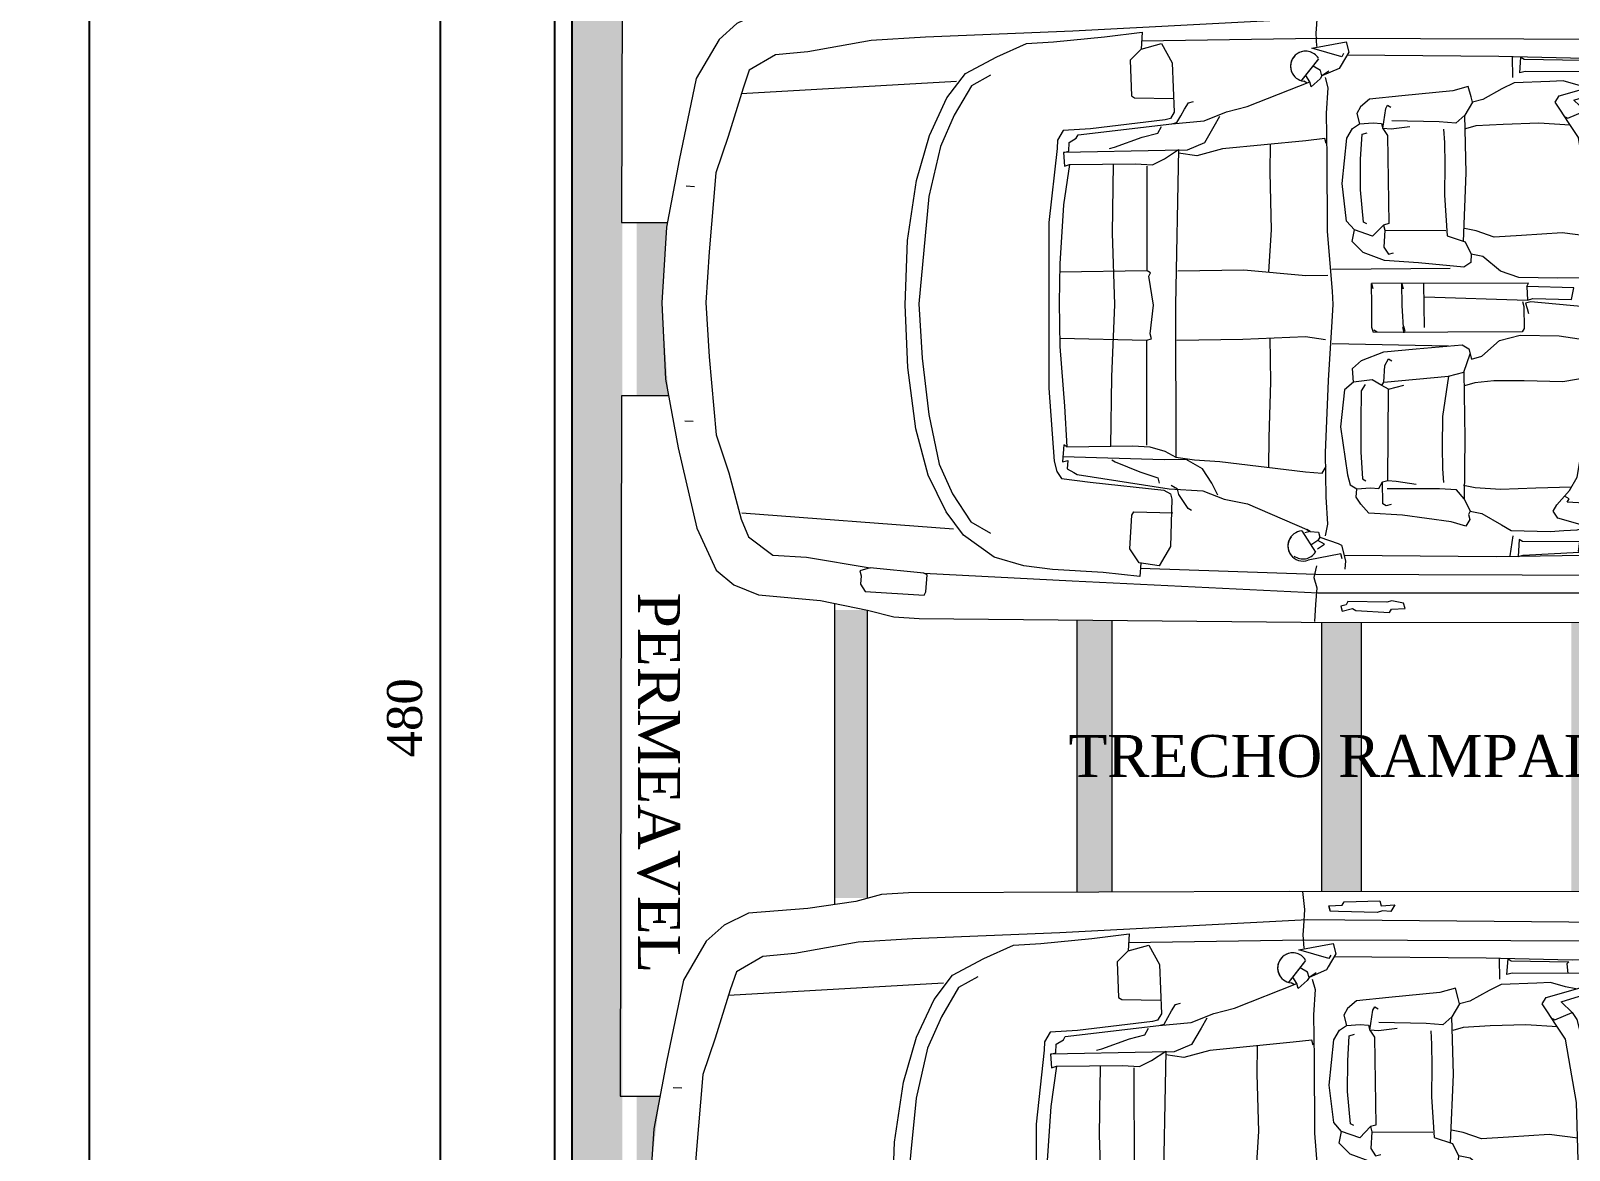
# Model space of a CAD drawing. Header units: centimetres. Extents: x -48696 to 156237, y -5617 to 29024.
# Drawn here: x -21081.8 to -20642.2, y 18879.3 to 19199.1 of the extents above; entities that cross this region are included whole.
import ezdxf

# ---------------------------------------------------------------- set-up
doc = ezdxf.new("R2010")
doc.units = ezdxf.units.CM
doc.layers.add('ACESSORIOS', color=2, linetype='Continuous')
doc.layers.add('Portas-Cotas', color=2, linetype='Continuous')
doc.layers.add('Pisos Externos', color=15, linetype='Continuous', lineweight=9)
doc.layers.add('Vaga', color=184, linetype='Continuous', lineweight=13)
doc.styles.add('Valéria', font='romantic.ttf', dxfattribs={"height": 10})
doc.dimstyles.new('Cota - 50', dxfattribs={"dimtxt": 10, "dimasz": 5, "dimexe": 10, "dimexo": 20, "dimgap": 5, "dimtad": 1, "dimtxsty": 'Valéria', "dimblk": 'DOT', "dimcen": 0, "dimclrd": 12, "dimclre": 12, "dimclrt": 2, "dimazin": 2, "dimtfac": 1, "dimtix": 1, "dimtmove": 0, "dimatfit": 3, "dimldrblk": 'DOT', "dimfxl": 1, "dimarcsym": 0})
pattern_1 = [(270, (-32249.861, 3884.289), (15, -15), [2.25, -0.45, 0.6, -0.45, 2.25, -9]), (270, (-32249.411, 3885.039), (15, -15), [1.5, -1.125, 2.25, -1.125, 1.5, -7.5]), (270, (-32243.411, 3879.789), (15, -15), [1.875, -0.75, 1.875, -10.5]), (270, (-32240.411, 3887.289), (15, -15), [0.75, -1.5, 0.75, -12]), (360, (-32240.411, 3885.789), (15, 15), [1.35, -13.65]), (360, (-32249.411, 3881.289), (15, 15), [1.5, -13.5]), (360, (-32243.411, 3877.539), (15, 15), [1.5, -13.5]), (315, (-32249.561, 3879.339), (15, -8e-15), [1.5, -19.713203]), (45, (-32249.561, 3883.239), (8e-15, 15), [1.5, -19.713203]), (333.43495, (-32249.486, 3879.789), (15, -8e-10), [1.5, -32.04102]), (345.963757, (-32249.411, 3880.539), (15, -5e-10), [1.5, -60.346584]), (345.963757, (-32243.411, 3876.789), (15, -5e-10), [1.2, -60.646584]), (345.963757, (-32240.411, 3885.489), (15, -5e-10), [1.05, -60.796584]), (14.036243, (-32249.411, 3882.039), (15, 5e-10), [1.5, -60.346584]), (14.036243, (-32243.411, 3878.289), (15, 5e-10), [1.2, -60.646584]), (14.036243, (-32240.411, 3886.089), (15, 5e-10), [1.05, -60.796584]), (26.56505, (-32249.486, 3882.789), (15, 6e-09), [1.5, -32.041002])]

# ---------------------------------------------------------------- blocks, each defined once
blk = doc.blocks.new('Audi A4 Cab dessus')
at = {"color": 0, "linetype": 'Continuous', "flags": 128}
for points in [[(0.841, -0.23), (0.8417, 0.7715), (0.838, 1.7799), (0.8336, 1.8519), (0.8155, 1.9203), (0.7966, 2.0469), (0.7841, 2.2046), (0.7524, 2.2693), (0.7105, 2.3167), (0.6068, 2.377), (0.3901, 2.4221), (0.2129, 2.4556), (0.0121, 2.4683), (-0.1902, 2.4586), (-0.3715, 2.4252), (-0.5852, 2.3759), (-0.696, 2.3247), (-0.7348, 2.2778), (-0.7613, 2.2123), (-0.7762, 2.0474), (-0.8019, 1.9236), (-0.8198, 1.853), (-0.824, 1.7861), (-0.834, 0.774), (-0.8347, -0.2263)], [(-0.3024, 2.385), (-0.301, 2.4073)], [(0.3203, 2.3816), (0.3217, 2.404)], [(0.7584, -0.2673), (0.7669, 0.7224), (0.7321, 1.3788), (0.7164, 1.7697), (0.7075, 1.9136), (0.6778, 2.0813), (0.6697, 2.1669), (0.6293, 2.2367), (0.5811, 2.2532), (0.4536, 2.2926), (0.3571, 2.3256), (0.1476, 2.3432), (0.0137, 2.3517), (-0.1303, 2.3428), (-0.3375, 2.3245), (-0.4383, 2.2905), (-0.5613, 2.2579), (-0.6073, 2.2384), (-0.6562, 2.1743), (-0.6618, 2.085), (-0.6903, 1.9165)], [(-0.5878, 1.695), (-0.5448, 2.256)], [(0.5992, 1.6874), (0.5666, 2.2577)], [(-0.6777, 1.1988), (-0.713, 1.201), (-0.7024, 1.2989), (-0.6939, 1.4328), (-0.6847, 1.5084), (-0.6618, 1.5876), (-0.6029, 1.6691), (-0.5418, 1.7145), (-0.4447, 1.7622), (-0.3216, 1.7947), (-0.159, 1.8159), (0.0073, 1.8233), (0.1772, 1.8171), (0.337, 1.7936), (0.4558, 1.7592), (0.556, 1.7126), (0.6201, 1.6637), (0.6641, 1.5803), (0.6995, 1.5019), (0.704, 1.4299), (0.7178, 1.2946), (0.7295, 1.1953), (0.6849, 1.1981), (0.6994, 1.1434), (0.6483, 1.1153), (0.518, 1.11), (0.5007, 1.1201), (0.4971, 1.1337), (0.4738, 1.3324), (0.4693, 1.4044), (0.4434, 1.4194), (0.4211, 1.4208), (0.2253, 1.4421), (0.0057, 1.4425), (-0.2138, 1.4429), (-0.4074, 1.4282), (-0.4348, 1.421), (-0.4535, 1.4087), (-0.4627, 1.3331), (-0.484, 1.1373), (-0.4941, 1.12), (-0.5077, 1.1164), (-0.633, 1.1198), (-0.6849, 1.1499), (-0.677, 1.2032), (-0.6396, 1.2278), (-0.5504, 1.2221), (-0.5417, 1.2171), (-0.5437, 1.1142)], [(-0.7038, 1.774), (-0.7241, 1.3809), (-0.7562, 0.7287), (-0.7561, -0.266), (-0.7475, -0.2711), (-0.7575, -0.2884), (-0.7589, -0.3107), (-0.7553, -0.3243), (-0.7445, -0.3654)], [(0.6159, 1.5968), (0.5877, 1.6478), (0.5099, 1.6931), (0.4271, 1.7297), (0.2946, 1.7604), (0.1521, 1.7739), (0.0095, 1.7873), (-0.1344, 1.7785), (-0.2834, 1.761), (-0.4151, 1.7334), (-0.4935, 1.698), (-0.5683, 1.649), (-0.5984, 1.5971)], [(-0.3692, 1.3944), (-0.3642, 1.4031), (-0.4088, 1.4059), (-0.4052, 1.3922), (-0.4275, 1.3936), (-0.4376, 1.3763), (-0.4426, 1.3677), (-0.4804, 1.1236), (-0.486, 1.0344), (-0.5075, 0.9775), (-0.5204, 0.9155), (-0.5885, 0.7585)], [(-0.4975, 0.9947), (-0.4651, 1.0106), (-0.4277, 1.0352), (-0.4026, 1.0784), (-0.4034, 1.1367), (-0.3953, 1.405)], [(0.3787, 1.3877), (0.2721, 1.4033), (0.1159, 1.4132), (0.013, 1.4152), (-0.1036, 1.4136), (-0.2613, 1.4011), (-0.3692, 1.3944), (-0.3668, 1.2195), (-0.3696, 1.1749), (-0.3811, 1.1353), (-0.3967, 1.1058), (-0.404, 1.0561), (-0.4082, 0.9891), (-0.4359, 0.7623), (-0.4387, 0.7177), (-0.4215, 0.7077)], [(0.411, 1.4035), (0.375, 1.4013), (0.3787, 1.3877), (0.3811, 1.2128), (0.3783, 1.1681), (0.3942, 1.1358), (0.4187, 1.0984), (0.007, 1.1064), (-0.3967, 1.1058)], [(-0.0813, 1.4122), (-0.0867, 1.184), (-0.0831, 1.1703), (-0.0695, 1.1739), (0.0061, 1.1647), (0.0831, 1.1777), (0.0918, 1.1727), (0.0968, 1.1814), (0.3747, 1.1818)], [(0.0968, 1.1814), (0.0936, 1.4146)], [(0.506, 0.9898), (0.48, 1.0049), (0.4368, 1.03), (0.4173, 1.076), (0.4165, 1.1343), (0.411, 1.4035), (0.4147, 1.3899), (0.437, 1.3885), (0.4492, 1.3698), (0.4579, 1.3648), (0.4871, 1.1165), (0.4907, 1.1028), (0.508, 1.0927), (0.5253, 1.0827), (0.5425, 1.0726), (0.5462, 1.059)], [(-0.4036, 1.2756), (-0.4086, 1.267), (-0.4352, 1.2014), (-0.4516, 1.1532), (-0.4653, 1.1496)], [(-0.3676, 1.2778), (-0.1841, 1.2752), (0.0081, 1.2676), (0.1967, 1.2737), (0.3803, 1.2711)], [(0.4213, 1.2819), (0.4249, 1.2682), (0.4517, 1.1949), (0.4625, 1.1539), (0.4798, 1.1438)], [(0.6849, 1.1981), (0.6553, 1.2268), (0.561, 1.2238), (0.556, 1.2152), (0.554, 1.1122)], [(-0.6907, 1.1996), (-0.7065, 0.7346), (-0.7089, -0.0853), (-0.7004, -0.4488)], [(-0.0867, 1.184), (-0.3646, 1.1835)], [(0.7072, 1.1967), (0.7137, 0.7303), (0.7113, -0.0896), (0.7061, -0.4567)], [(-0.5379, 1.0645), (-0.5329, 1.0732), (-0.5142, 1.0854), (-0.4955, 1.0977), (-0.4818, 1.1013), (-0.4717, 1.1186)], [(-0.0853, 0.7089), (-0.0775, 0.7622), (-0.0849, 0.9284), (-0.0865, 1.045), (-0.0873, 1.1033)], [(0.4871, 1.1165), (0.4951, 1.0308), (0.5182, 0.9711), (0.5327, 0.9164), (0.5985, 0.751)], [(0.0846, 0.7027), (0.0838, 0.761), (0.0986, 0.9258), (0.097, 1.0424), (0.0962, 1.1007)], [(0.4344, 0.7075), (0.4481, 0.7111), (0.4422, 0.7608), (0.4203, 0.9818), (0.4022, 1.0501), (0.4093, 1.0985)], [(-0.0805, 0.8565), (-0.1971, 0.8548), (-0.3447, 0.8597), (-0.4253, 0.8603)], [(0.0944, 0.8589), (0.206, 0.8519), (0.3586, 0.8557), (0.4329, 0.8551)], [(-0.6842, 0.7332), (-0.7152, 0.7396), (-0.7425, 0.7324), (-0.7872, 0.7352), (-0.8318, 0.738)], [(-0.5936, 0.7499), (-0.595, 0.7275), (-0.6086, 0.7239), (-0.6251, 0.6757), (-0.6301, 0.667), (-0.6711, 0.6562), (-0.6935, 0.6576)], [(-0.6661, 0.6648), (-0.6525, 0.6684), (-0.6697, 0.7553)], [(-0.5921, 0.7722), (-0.6482, 0.7354)], [(-0.6086, 0.7239), (-0.6173, 0.729), (-0.6295, 0.7477)], [(-0.5936, 0.7499), (-0.5972, 0.7635)], [(0.6266, 0.6999), (0.6143, 0.7186), (0.6057, 0.7236), (0.5848, 0.7473), (0.5985, 0.751), (0.6147, 0.7616)], [(0.5947, 0.7575), (0.5997, 0.7661)], [(0.5999, 0.7733), (0.6554, 0.7295)], [(0.6033, 0.7706), (0.6588, 0.7268)], [(0.6735, 0.6611), (0.6648, 0.6661), (0.6877, 0.7453), (0.7044, 0.6547), (0.6771, 0.6474), (0.6425, 0.6675), (0.6339, 0.6726), (0.6143, 0.7186), (0.628, 0.7222), (0.6395, 0.742)], [(0.6914, 0.7317), (0.7273, 0.7339), (0.7497, 0.7325), (0.7943, 0.7297), (0.8417, 0.7352)], [(-0.6396, 0.7304), (-0.6273, 0.7117), (-0.6173, 0.729)], [(0.6093, 0.7099), (0.582, 0.7027), (0.515, 0.7069), (0.3984, 0.7053), (0.2012, 0.7043), (0.0436, 0.6918), (0.0076, 0.6896), (-0.037, 0.6924), (-0.1933, 0.7022), (-0.3855, 0.7099), (-0.5021, 0.7083), (-0.574, 0.7038), (-0.605, 0.7103)], [(-0.6554, -0.2321), (-0.6562, -0.1738), (-0.6572, 0.0235), (-0.6605, 0.2567), (-0.6575, 0.6598)], [(-0.1975, 0.6353), (-0.2184, 0.659), (-0.3163, 0.6697), (-0.443, 0.6508), (-0.4703, 0.6435), (-0.4804, 0.6262), (-0.4781, 0.5902), (-0.4795, 0.5679), (-0.4623, 0.5579)], [(-0.0953, 0.6916), (-0.1014, 0.3828)], [(0.1019, 0.6926), (0.1045, 0.3788)], [(0.4787, 0.4852), (0.4728, 0.5348), (0.4742, 0.5571), (0.4555, 0.5449), (0.2223, 0.5416), (0.2187, 0.5553), (0.1891, 0.5841), (0.2056, 0.6323), (0.2293, 0.6532), (0.3287, 0.6649), (0.4489, 0.6528), (0.4748, 0.6378), (0.4871, 0.6191)], [(0.8037, 0.6663), (0.7901, 0.6627)], [(-0.1981, 0.5547), (-0.182, 0.3834), (-0.1711, 0.3424), (-0.346, 0.3399), (-0.5073, 0.3411), (-0.5396, 0.3253), (-0.5483, 0.3303), (-0.562, 0.3267), (-0.5792, 0.3367), (-0.5678, 0.3763), (-0.5507, 0.5052), (-0.5451, 0.5945), (-0.5214, 0.6154), (-0.5027, 0.6276), (-0.4804, 0.6262)], [(-0.2039, 0.6043), (-0.2212, 0.6144), (-0.3018, 0.615), (-0.3824, 0.6156), (-0.4544, 0.6112), (-0.4594, 0.6025)], [(-0.4586, 0.5442), (-0.2168, 0.5424), (-0.2067, 0.5597), (-0.1916, 0.5856), (-0.1975, 0.6353), (-0.1615, 0.6375), (-0.1406, 0.6138), (-0.1175, 0.5541), (-0.1094, 0.4684), (-0.0991, 0.3468), (-0.1092, 0.3295), (-0.1365, 0.3223), (-0.1293, 0.2949), (-0.0875, 0.2475), (-0.073, 0.1928), (-0.075, 0.0899), (-0.0828, 0.0366), (-0.1116, 0.007)], [(0.473, 0.3959), (0.437, 0.3937), (0.3787, 0.3929), (0.2981, 0.3935), (0.1902, 0.3868), (0.1737, 0.3386), (0.1413, 0.3227), (0.119, 0.3241), (0.1067, 0.3428), (0.1188, 0.463), (0.1244, 0.5523), (0.1459, 0.6092), (0.1747, 0.6387), (0.2056, 0.6323)], [(0.2215, 0.5999), (0.2265, 0.6086), (0.3122, 0.6166), (0.3928, 0.616), (0.4598, 0.6118), (0.4634, 0.5982)], [(0.5444, 0.3197), (0.5581, 0.3233), (0.5854, 0.3306), (0.5746, 0.3716), (0.5607, 0.5069), (0.5526, 0.5925), (0.5317, 0.6163), (0.5144, 0.6263), (0.4871, 0.6191), (0.4893, 0.5831), (0.4879, 0.5608), (0.4742, 0.5571), (0.5275, 0.5493), (0.5362, 0.5443), (0.5311, 0.5356)], [(0.6508, -0.2254), (0.6611, -0.1761), (0.66, 0.0212), (0.6655, 0.2493), (0.6684, 0.6525)], [(0.0163, 0.1872), (0.0026, 0.1836), (-0.0557, 0.1827), (-0.0643, 0.1878), (-0.0664, 0.5822), (-0.0527, 0.5859), (0.0056, 0.5867), (0.0639, 0.5875), (0.0502, 0.5838)], [(-0.0593, 0.5807), (-0.0643, 0.5721)], [(0.0559, 0.1757), (0.0645, 0.1707), (0.0639, 0.5875)], [(-0.522, 0.5347), (-0.5256, 0.5484), (-0.5206, 0.5571), (-0.4623, 0.5579), (-0.4586, 0.5442), (-0.46, 0.5219), (-0.4679, 0.4686)], [(-0.5073, 0.3411), (-0.4835, 0.3621), (-0.4807, 0.4067), (-0.4809, 0.5456)], [(-0.2168, 0.5424), (-0.2059, 0.5014)], [(-0.2067, 0.5597), (-0.1981, 0.5547), (-0.1534, 0.5519), (-0.1361, 0.5418)], [(-0.1359, 0.542), (-0.1409, 0.5334)], [(0.205, 0.5517), (0.1604, 0.5545), (0.1417, 0.5422), (0.1453, 0.5286)], [(0.2187, 0.5553), (0.205, 0.5517), (0.2038, 0.3905)], [(0.5837, 0.0112), (0.5895, 0.039), (0.6009, 0.0787), (0.5987, 0.1146), (0.5957, 0.2089), (0.5798, 0.2413), (0.5517, 0.2924), (0.5444, 0.3197), (0.5098, 0.3398), (0.4889, 0.3635), (0.4917, 0.4082), (0.4951, 0.5334)], [(-0.0533, 0.5052), (-0.067, 0.5016), (0.005, 0.506), (0.0633, 0.5068)], [(-0.0637, 0.4982), (-0.05, 0.5018)], [(-0.0525, 0.4469), (0.0641, 0.4485)], [(0.0281, 0.4463), (0.0199, 0.1735)], [(-0.182, 0.3834), (-0.2885, 0.3991), (-0.3692, 0.3997), (-0.4275, 0.3988), (-0.4634, 0.3966)], [(-0.4759, 0.0569), (-0.4789, 0.1512), (-0.4819, 0.2454), (-0.4777, 0.3124), (-0.4713, 0.3434)], [(-0.1836, 0.0026), (-0.1966, 0.0796), (-0.1946, 0.1825), (-0.194, 0.2632), (-0.1999, 0.3128), (-0.2071, 0.3402)], [(-0.1711, 0.3424), (-0.1229, 0.3259)], [(0.1753, 0.3432), (0.3572, 0.336), (0.5098, 0.3398)], [(0.1886, 0.006), (0.1978, 0.0816), (0.1912, 0.1896), (0.1868, 0.2616), (0.2032, 0.3098), (0.2097, 0.3408)], [(0.4833, 0.0603), (0.4885, 0.144), (0.4855, 0.2383), (0.4811, 0.3103), (0.4738, 0.3376)], [(-0.5396, 0.3253), (-0.5461, 0.2943), (-0.5762, 0.2424), (-0.5913, 0.2165), (-0.5933, 0.1135), (-0.5911, 0.0776), (-0.5889, 0.0416), (-0.5816, 0.0142)], [(0.1133, 0.0046), (0.0784, 0.0354), (0.0776, 0.0937), (0.0796, 0.1966), (0.0961, 0.2449), (0.1349, 0.2917), (0.1413, 0.3227)], [(-0.605, 0.2129), (-0.6582, 0.2207)], [(0.6094, 0.2126), (0.6646, 0.2133)], [(-0.621, -0.1132), (-0.62, 0.1869), (-0.615, 0.1956), (-0.6597, 0.1984), (-0.656, 0.1847), (-0.6488, 0.0354), (-0.6454, 0.0386), (-0.6205, 0.035)], [(0.0101, 0.0173), (0.0151, 0.0259), (0.0014, 0.0223), (0.0149, 0.1649), (0.0112, 0.1785), (-0.0024, 0.1749), (-0.0161, 0.1713)], [(0.6243, -0.12), (0.6252, 0.1802), (0.6216, 0.1939), (0.6632, 0.191), (0.6582, 0.1824), (0.6559, 0.0297), (0.6503, 0.0347), (0.6248, 0.0329)], [(-0.6683, -0.294), (-0.5587, 0.0934), (-0.54, 0.1057), (-0.5227, 0.0957), (-0.4845, 0.0619), (-0.4499, 0.0418), (-0.3657, 0.0275), (-0.2815, 0.0132), (-0.1389, -0.0002), (0, 0), (0.1303, 0.0052), (0.2829, 0.0091), (0.3735, 0.0258), (0.4505, 0.0388), (0.4879, 0.0634), (0.5253, 0.0879), (0.544, 0.1002), (0.5613, 0.0901), (0.6713, -0.2977)], [(0.5211, 0.0209), (0.5499, 0.0505), (0.654, -0.2876)], [(0.5066, 0.0756), (0.5039, 0.07), (0.5016, 0.067), (0.5211, 0.0209), (0.5024, 0.0087), (0.4614, -0.0022), (0.3744, -0.0325), (0.2031, -0.0486), (0.0008, -0.0583), (-0.2, -0.0457), (-0.3735, -0.0258), (-0.4528, -0.0028), (-0.501, 0.0136), (-0.5183, 0.0237), (-0.5155, 0.0683), (-0.5068, 0.0633), (-0.4998, 0.0754)]]:
    blk.add_lwpolyline(points, dxfattribs=at)
for points in [[(-0.6976, 1.9439), (-0.7113, 1.9403), (-0.7336, 1.9417), (-0.7523, 1.9294), (-0.7621, 1.7732), (-0.7535, 1.7682), (-0.7088, 1.7654), (-0.7038, 1.774), (-0.6903, 1.9165)], [(-0.5936, 0.7499), (-0.5885, 0.7585)], [(-0.7791, 0.6495), (-0.7878, 0.6546), (-0.7914, 0.6682), (-0.805, 0.6646), (-0.7978, 0.6373), (-0.8028, 0.6286), (-0.8085, 0.5394), (-0.7998, 0.5343), (-0.7976, 0.4983), (-0.7839, 0.502), (-0.7775, 0.5329), (-0.7811, 0.5466)], [(0.7901, 0.6627), (0.8037, 0.6663), (0.806, 0.6303), (0.8146, 0.6253), (0.8176, 0.531), (0.804, 0.5274), (0.8062, 0.4914), (0.7889, 0.5015), (0.7903, 0.5238), (0.7867, 0.5375), (0.7887, 0.6404)], [(0.0496, 0.5032), (0.0633, 0.5068)], [(0.0559, 0.1757), (0.0199, 0.1735), (0.0235, 0.1598), (0.0215, 0.0569), (0.0525, 0.0505)]]:
    blk.add_lwpolyline(points, close=True, dxfattribs=at)
for points in [[(-0.6074, 0.8003, 0.753554), (-0.6697, 0.7553)], [(-0.6586, 0.7925, 0.429634), (-0.6482, 0.7354)], [(-0.5921, 0.7722, 0.624869), (-0.6592, 0.7981)], [(0.6673, 0.7905, 0.624869), (0.5997, 0.7661)], [(0.6768, 0.7474, 0.753554), (0.6155, 0.7938)], [(0.6606, 0.7278, 0.429634), (0.6723, 0.7847)]]:
    blk.add_lwpolyline(points, format="xyb", dxfattribs=at)
blk = doc.blocks.new('_Dot')
at = {"color": 0, "linetype": 'ByBlock', "lineweight": -2}
blk.add_line((-0.5, 0), (-1, 0), dxfattribs=at)
at = {"color": 0, "linetype": 'ByBlock', "const_width": 0.5}
blk.add_lwpolyline([(-0.25, 0, 1), (0.25, 0, 1)], format="xyb", close=True, dxfattribs=at)
blk = doc.blocks.new('*D918')
at = {"color": 12, "lineweight": -2, "transparency": 16777216}
for p, q in [((-20962.5, 20558.4), (-21075.1, 20558.4)), ((-21065.1, 20553.4), (-21065.1, 18532.4)), ((-20962.5, 18527.4), (-21075.1, 18527.4))]:
    blk.add_line(p, q, dxfattribs=at)
at = {"layer": 'Defpoints', "color": 0, "transparency": 16777216}
for p in [(-20942.5, 20558.4), (-21065.1, 18527.4), (-20942.5, 18527.4)]:
    blk.add_point(p, dxfattribs=at)
at = {"color": 12, "lineweight": -2, "transparency": 16777216, "xscale": 5, "yscale": 5, "zscale": 5}
for p, rotation in [((-21065.1, 20558.4), 90), ((-21065.1, 18527.4), 270)]:
    blk.add_blockref('_Dot', p, dxfattribs=dict(at, rotation=rotation))
at = {"color": 2, "transparency": 16777216, "insert": (-21075.22, 19542.9), "char_height": 10, "attachment_point": 5, "rotation": 90, "style": 'Valéria'}
blk.add_mtext('2031', dxfattribs=at)
blk = doc.blocks.new('*D919')
at = {"color": 12, "lineweight": -2, "transparency": 16777216}
for p, q in [((-18501.39, 19648.51), (-18437.79, 19513.11)), ((-20858.77, 18387.11), (-18446.57, 19520.03)), ((-20922.64, 18511.34), (-20859.05, 18375.93))]:
    blk.add_line(p, q, dxfattribs=at)
at = {"layer": 'Defpoints', "color": 0, "transparency": 16777216}
for p in [(-18509.89, 19666.62), (-18442.04, 19522.16), (-20931.14, 18529.44)]:
    blk.add_point(p, dxfattribs=at)
at = {"color": 12, "lineweight": -2, "transparency": 16777216, "xscale": 5, "yscale": 5, "zscale": 5}
for p, rotation in [((-18442.04, 19522.16), 25.15779224117076), ((-20863.3, 18384.98), 205.1577922411708)]:
    blk.add_blockref('_Dot', p, dxfattribs=dict(at, rotation=rotation))
at = {"color": 2, "transparency": 16777216, "insert": (-19657, 18962.8), "char_height": 10, "attachment_point": 5, "rotation": 25.1578, "style": 'Valéria'}
blk.add_mtext('2675', dxfattribs=at)
blk = doc.blocks.new('*D948')
at = {"color": 12, "lineweight": -2, "transparency": 16777216}
for p, q in [((-20962.24, 19242.84), (-20974.8, 19242.84)), ((-20964.8, 19237.84), (-20964.8, 18767.84)), ((-20962.14, 18762.84), (-20974.8, 18762.84))]:
    blk.add_line(p, q, dxfattribs=at)
at = {"layer": 'Defpoints', "color": 0, "transparency": 16777216}
for p in [(-20942.24, 19242.84), (-20964.8, 18762.84), (-20942.14, 18762.84)]:
    blk.add_point(p, dxfattribs=at)
at = {"color": 12, "lineweight": -2, "transparency": 16777216, "xscale": 5, "yscale": 5, "zscale": 5}
for p, rotation in [((-20964.8, 19242.84), 90), ((-20964.8, 18762.84), 270)]:
    blk.add_blockref('_Dot', p, dxfattribs=dict(at, rotation=rotation))
at = {"color": 2, "transparency": 16777216, "insert": (-20974.91, 19002.84), "char_height": 10, "attachment_point": 5, "rotation": 90, "style": 'Valéria'}
blk.add_mtext('480', dxfattribs=at)
blk = doc.blocks.new('*D961')
at = {"color": 12, "lineweight": -2, "transparency": 16777216}
for p, q in [((-19620, 19122.8), (-19615.73, 19113.76)), ((-19615.99, 19102.58), (-20898.35, 18497.38)), ((-20894.33, 18477.16), (-20898.6, 18486.2))]:
    blk.add_line(p, q, dxfattribs=at)
at = {"layer": 'Defpoints', "color": 0, "transparency": 16777216}
for p in [(-19611.47, 19104.71), (-20902.87, 18495.24), (-20902.87, 18495.24)]:
    blk.add_point(p, dxfattribs=at)
at = {"color": 12, "lineweight": -2, "transparency": 16777216, "xscale": 5, "yscale": 5, "zscale": 5}
for p, rotation in [((-19611.47, 19104.71), 25.26470690751025), ((-20902.87, 18495.24), 205.2647069075103)]:
    blk.add_blockref('_Dot', p, dxfattribs=dict(at, rotation=rotation))
at = {"color": 2, "transparency": 16777216, "insert": (-20261.48, 18809.12), "char_height": 10, "attachment_point": 5, "rotation": 25.2647, "style": 'Valéria'}
blk.add_mtext('1428', dxfattribs=at)

msp = doc.modelspace()

# ---------------------------------------------------------------- hatches: boundary and pattern name
h = msp.add_hatch()
h.set_pattern_fill('GRASS2', color=74, scale=15, angle=-90, pattern_type=2)
h.set_pattern_definition(pattern_1)
h.paths.add_polyline_path([(-20932.34457, 19748.98177), (-20932.34457, 19362.83507), (-20910.52824, 19362.83507), (-20910.52824, 19748.98177)])
h.paths.add_polyline_path([(-20912.80279, 19244.28129), (-20912.80279, 18762.83507), (-20927.14181, 18762.83507), (-20927.14181, 19244.28129)])
h.paths.add_polyline_path([(-20910.29273, 19244.28129), (-20910.29273, 19262.83507), (-20932.26106, 19262.83507), (-20932.26106, 19244.28129)])
h.paths.add_polyline_path([(-20932.13627, 18735.89391), (-20932.13627, 18550.40693), (-20910.02659, 18550.40693), (-20910.02659, 18735.89391)])
h.paths.add_polyline_path([(-20932.14181, 18762.83404), (-20932.14181, 18735.89771), (-20913.61816, 18735.89771), (-20913.61816, 18762.83404)])
h = msp.add_hatch()
h.set_pattern_fill('GRASS2', color=74, scale=15, angle=-90, pattern_type=2)
h.set_pattern_definition(pattern_1)
h.paths.add_polyline_path([(-20913.81582, 19362.80053), (-20913.81582, 19748.80141), (-20663.91574, 19748.80141), (-20663.91574, 19362.80053)])
h.paths.add_polyline_path([(-20663.82299, 19243.80127), (-20663.82299, 19262.80053), (-20913.81582, 19262.80053), (-20913.81582, 19243.80127)])
h.paths.add_polyline_path([(-20899.55093, 19094.76532), (-20901.47027, 19121.32911), (-20900.10679, 19144.28129), (-20908.71301, 19144.28129), (-20908.71301, 19094.76532)])
h.paths.add_polyline_path([(-20842.41082, 19207.91735), (-20842.41082, 19243.80127), (-20852.80279, 19243.80127), (-20852.80279, 19207.91735)])
h.paths.add_polyline_path([(-20782.80279, 19210.5084), (-20782.80279, 19243.66069), (-20772.80279, 19243.66069), (-20772.80279, 19210.5084)])
h.paths.add_polyline_path([(-20712.80279, 19210.73957), (-20712.80279, 19243.66069), (-20702.80279, 19243.66069), (-20702.80279, 19210.73957)])
h.paths.add_polyline_path([(-20642.80279, 19210.69052), (-20642.80279, 19243.66069), (-20632.80279, 19243.66069), (-20632.80279, 19210.69052)])
h.paths.add_polyline_path([(-20572.80279, 19210.54246), (-20572.80279, 19243.66069), (-20562.80279, 19243.66069), (-20562.80279, 19210.54246)])
h.paths.add_polyline_path([(-20502.80279, 19209.22449), (-20502.80279, 19243.66069), (-20492.80279, 19243.66069), (-20492.80279, 19209.22449)])
h.paths.add_polyline_path([(-20422.80279, 19243.66069), (-20432.80279, 19243.66069), (-20432.80279, 19176.99839), (-20430.50662, 19176.66064), (-20428.40462, 19171.69894), (-20432.80279, 19171.63797), (-20432.64848, 19160.50753), (-20430.4611, 19146.71599), (-20429.04446, 19132.90862), (-20428.79064, 19119.56653), (-20429.3605, 19108.96823), (-20430.31152, 19093.86908), (-20431.13421, 19088.07727), (-20432.90571, 19079.48184), (-20432.90571, 19067.9827), (-20429.17667, 19067.43431), (-20430.41144, 19063.1656), (-20432.90571, 19062.50511), (-20432.90571, 18916.08484), (-20432.09055, 18914.16067), (-20432.90571, 18914.16067), (-20432.90571, 18893.11026), (-20434.76125, 18892.79521), (-20432.09423, 18873.91513), (-20432.09423, 18861.35128), (-20434.1664, 18835.44115), (-20432.53259, 18835.44115), (-20432.53259, 18774.66905), (-19629.49398, 19151.82801), (-19629.49398, 19267.57078), (-19811.9839, 19267.57078), (-19812.01566, 19158.34773), (-20058.66909, 19158.34773), (-20058.66909, 19042.49647), (-20422.80279, 19042.49647)])
h.paths.add_polyline_path([(-20502.80279, 19030.40574), (-20502.80279, 18951.45396), (-20492.90571, 18951.45396), (-20492.90571, 19030.40574)])
h.paths.add_polyline_path([(-20562.80279, 19030.10669), (-20562.80279, 18952.92327), (-20571.60827, 18952.92327), (-20571.60827, 19030.10669)])
h.paths.add_polyline_path([(-20631.60827, 19030.0828), (-20631.60827, 18953.14888), (-20641.68679, 18953.14888), (-20641.68679, 19030.0828)])
h.paths.add_polyline_path([(-20701.68679, 19030.13174), (-20701.68679, 18953.19883), (-20712.96542, 18953.19883), (-20712.96542, 19030.13174)])
h.paths.add_polyline_path([(-20772.96542, 19030.67693), (-20772.96542, 18952.98363), (-20782.80279, 18952.98363), (-20782.80279, 19030.67693)])
h.paths.add_polyline_path([(-20842.76597, 19033.60127), (-20842.76597, 18951.35448), (-20852.05057, 18951.35448), (-20852.05057, 19033.60127)])
h.paths.add_polyline_path([(-20902.99213, 18835.89771), (-20905.77014, 18863.7778), (-20902.02519, 18894.76532), (-20908.71301, 18894.76532), (-20908.71301, 18835.89771)])
h.paths.add_polyline_path([(-20516.05577, 18735.44115), (-20913.70737, 18735.35939), (-20913.61816, 18548.7201)])
h.paths.add_polyline_path([(-20843.61816, 18735.44115), (-20843.61816, 18774.64646), (-20853.61816, 18774.64646), (-20853.61816, 18735.44115)])
h.paths.add_polyline_path([(-20773.61816, 18735.44115), (-20773.61816, 18773.20733), (-20783.61816, 18773.20733), (-20783.61816, 18735.44115)])
h.paths.add_polyline_path([(-20703.61816, 18735.44115), (-20703.61816, 18772.59923), (-20713.61816, 18772.59923), (-20713.61816, 18735.44115)])
h.paths.add_polyline_path([(-20633.61816, 18735.44115), (-20633.61816, 18772.55034), (-20643.61816, 18772.55034), (-20643.61816, 18735.44115)])
h.paths.add_polyline_path([(-20563.61816, 18735.44115), (-20563.61816, 18772.5423), (-20573.61816, 18772.5423), (-20573.61816, 18735.44115)])
h.paths.add_polyline_path([(-20492.53259, 18746.48916), (-20492.53259, 18773.29598), (-20503.61816, 18773.29598), (-20503.61816, 18746.48916)])

# ---------------------------------------------------------------- linework, layer by layer
at = {"layer": 'ACESSORIOS'}
msp.add_lwpolyline([(-20932.14181, 19242.83507), (-20932.14181, 18762.83507), (-20927.14181, 18762.83507), (-20927.14181, 19242.83507)], close=True, dxfattribs=at)
at = {"layer": 'Pisos Externos'}
for p, q in [((-20912.80279, 19244.28129), (-20912.96317, 19144.28129)), ((-20913.04259, 19094.76532), (-20913.36336, 18894.76532))]:
    msp.add_line(p, q, dxfattribs=at)
for points in [[(-20912.96317, 19144.28129), (-20899.85929, 19144.28129)], [(-20899.55093, 19094.76532), (-20913.04259, 19094.76532)], [(-20852.05057, 18949.49032), (-20852.05057, 19035.52977)], [(-20842.80279, 19033.60891), (-20842.80279, 18951.25136)], [(-20782.80279, 18952.98363), (-20782.80279, 19030.77389)], [(-20772.96542, 19030.67693), (-20772.96542, 18953.01968)], [(-20712.96542, 18953.19883), (-20712.96542, 19030.13962)], [(-20701.68679, 19030.13174), (-20701.68679, 18953.19092)], [(-20913.36336, 18894.76532), (-20902.02519, 18894.76532)]]:
    msp.add_lwpolyline(points, dxfattribs=at)

# ---------------------------------------------------------------- block references
at = {"layer": 'Vaga', "xscale": 107.7733333333333, "yscale": 107.7733333333333, "zscale": 107.7733333333333, "rotation": 89.9999999999999}
for p in [(-20635.45653, 19120.02747), (-20639.14246, 18862.4892)]:
    msp.add_blockref('Audi A4 Cab dessus', p, dxfattribs=at)

# ---------------------------------------------------------------- texts
at = {"layer": 'Portas-Cotas', "insert": (-20896.25875, 18984.23896), "char_height": 12, "attachment_point": 2, "rotation": 270, "style": 'Valéria'}
msp.add_mtext('PERMEAVEL', dxfattribs=at)
at = {"layer": 'Portas-Cotas', "insert": (-20674.96094, 18997.94236), "char_height": 12, "width": 247.7630844, "attachment_point": 2, "style": 'Valéria'}
msp.add_mtext('TRECHO RAMPADO i = 8%', dxfattribs=at)

# ---------------------------------------------------------------- dimensions: what is measured, and where the dimension line sits
dim = msp.add_linear_dim(base=(-21065.10409, 18527.40428), p1=(-20942.4956, 20558.40428), p2=(-20942.4956, 18527.40428), angle=270, dimstyle='Cota - 50')
dim.commit()
dim.dimension.update_dxf_attribs({"geometry": '*D918', "text_midpoint": (-21075.21504, 19542.90428)})
for p1, p2, distance, picture, middle in [((-20931.144, 18529.44082), (-18509.8918, 19666.61777), -159.59861, '*D919', (-19657.0034, 18962.7956)), ((-19611.46501, 19104.71489), (-20902.87055, 18495.24322), 0, '*D961', (-20261.47998, 18809.11616))]:
    dim = msp.add_aligned_dim(p1=p1, p2=p2, distance=distance, dimstyle='Cota - 50')
    dim.commit()
    dim.dimension.update_dxf_attribs({"geometry": picture, "text_midpoint": middle})
dim = msp.add_linear_dim(base=(-20964.80015, 18762.83507), p1=(-20942.2405, 19242.83507), p2=(-20942.14181, 18762.83507), angle=270, dimstyle='Cota - 50', override={"dimtmove": 1})
dim.commit()
dim.dimension.update_dxf_attribs({"geometry": '*D948', "text_midpoint": (-20974.9111, 19002.83507)})

doc.saveas('drawing.dxf')
